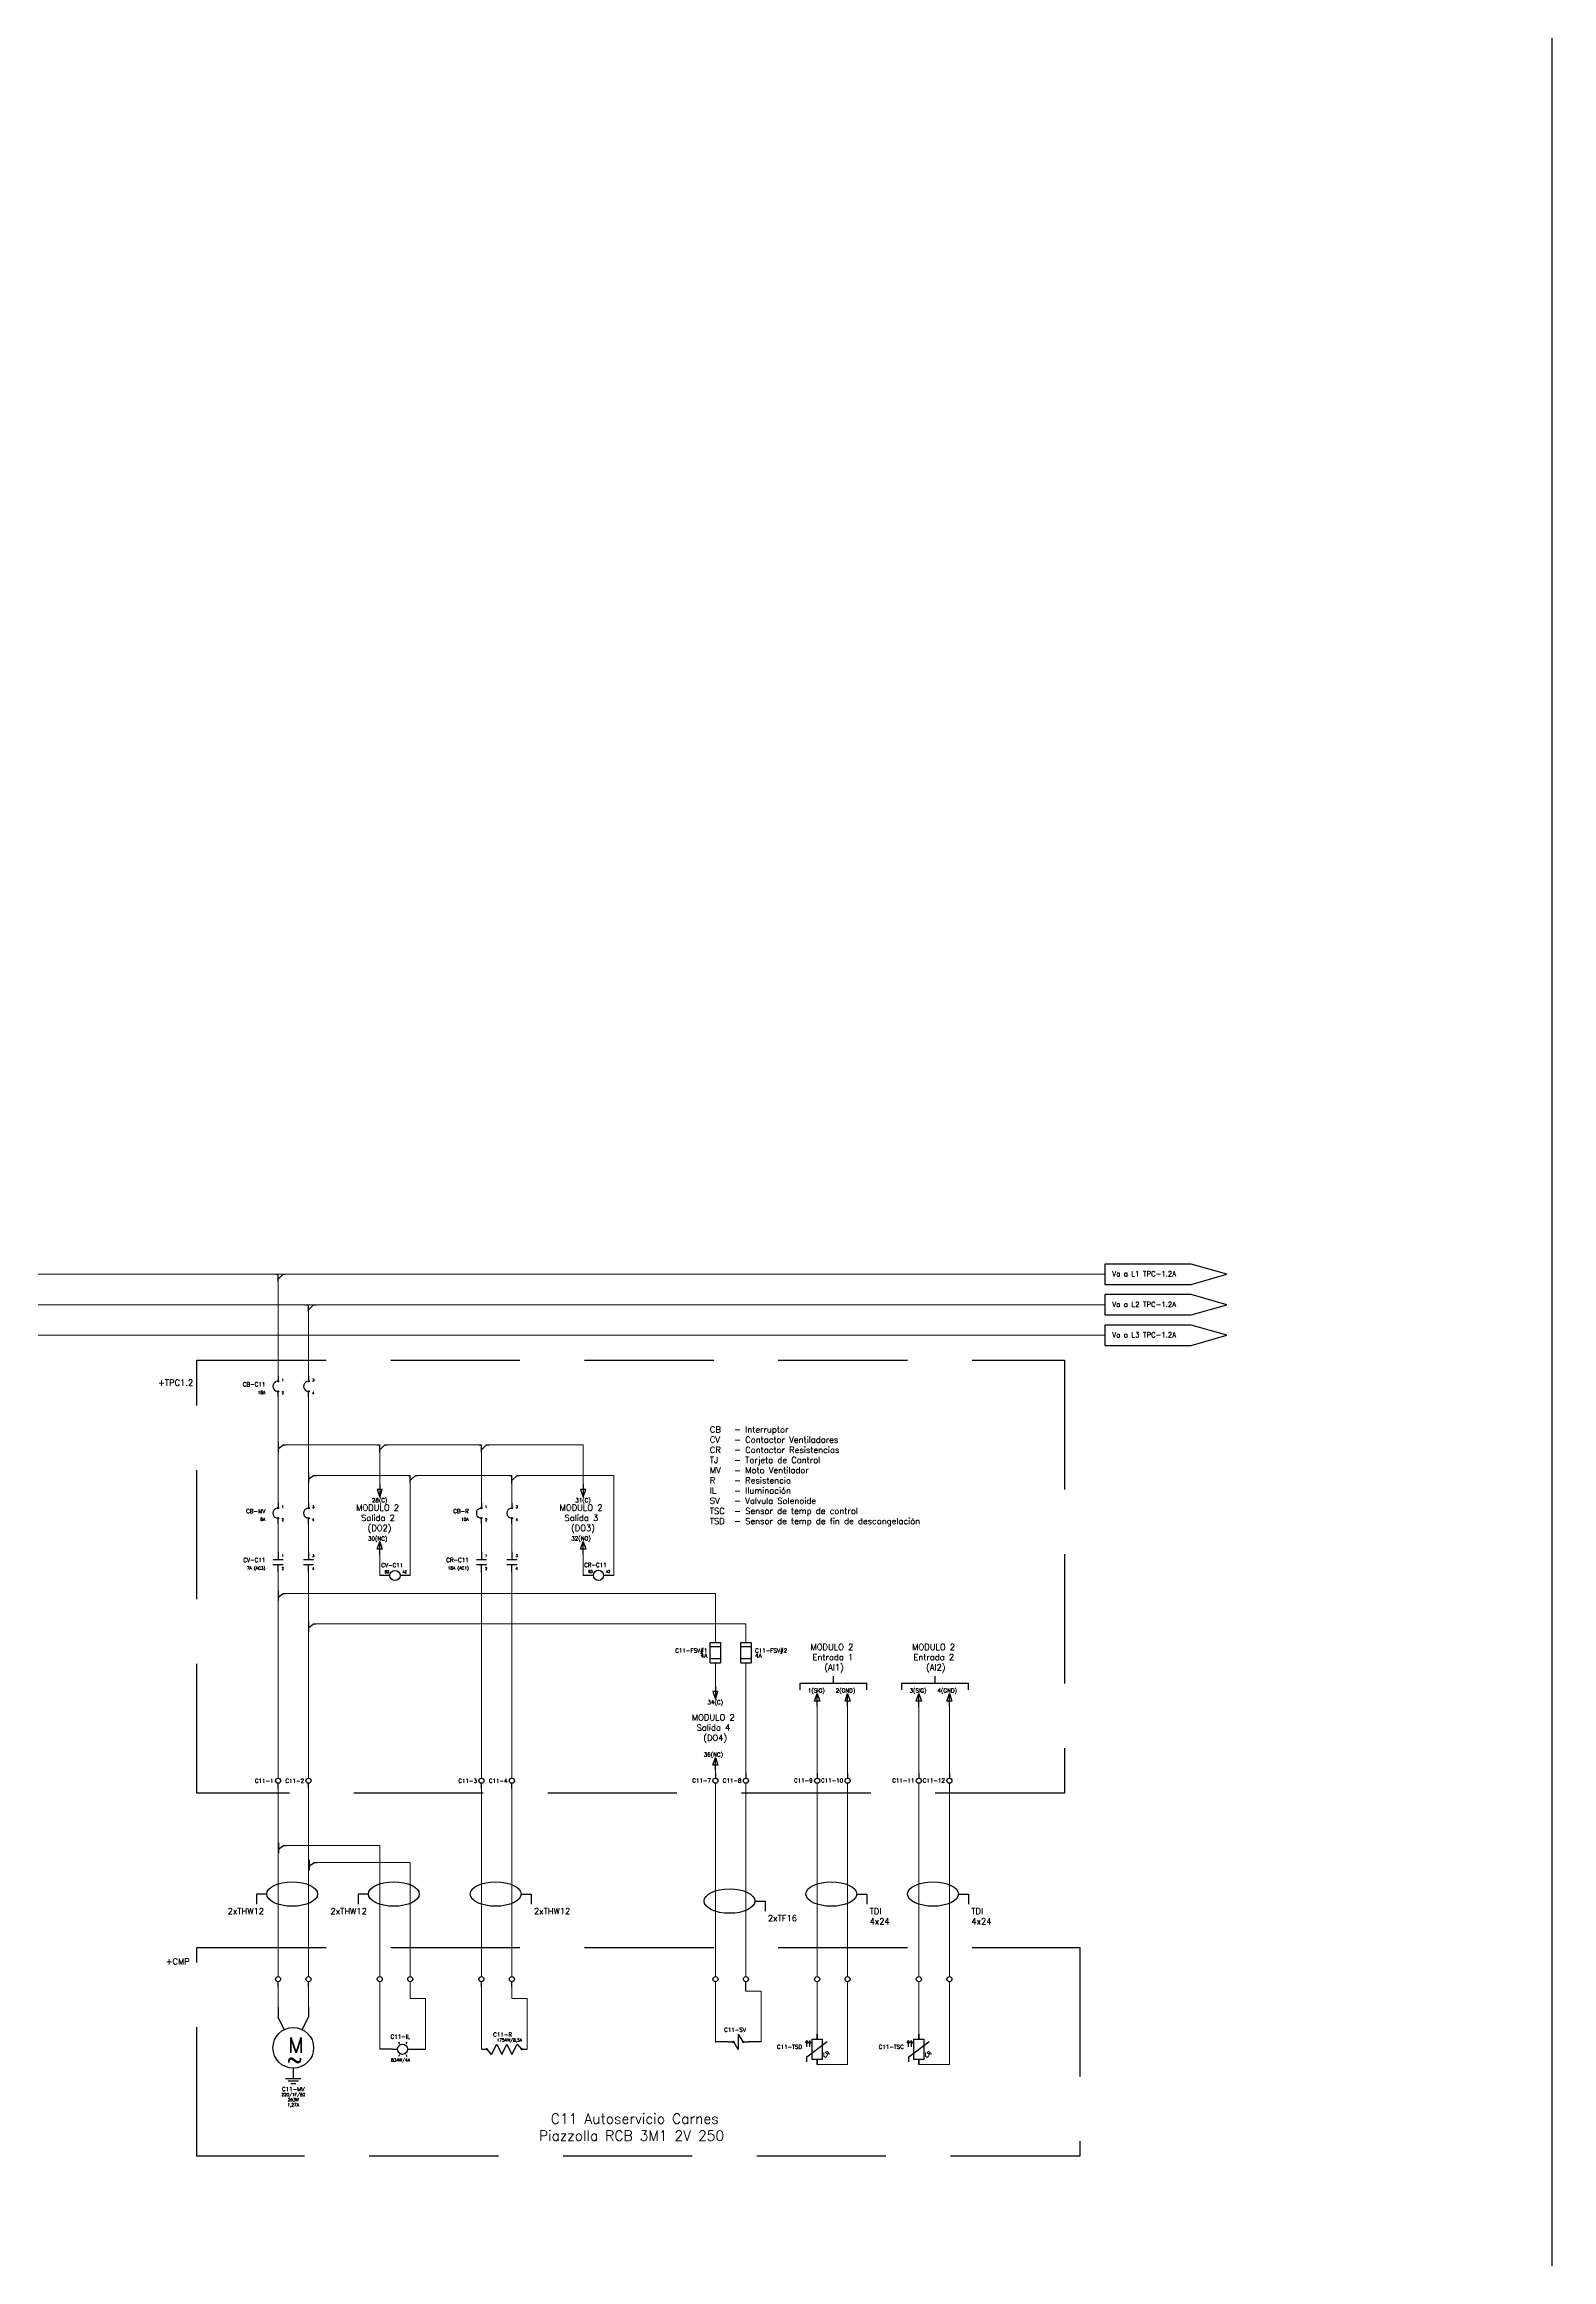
# Model space of a CAD drawing. Header units: inches. Extents: x 75782 to 87231, y -34126 to -18655.
# Drawn here: x 85749 to 87231, y -22517 to -20340 of the extents above; entities that cross this region are included whole.
import ezdxf
from ezdxf.enums import TextEntityAlignment as Align

# ---------------------------------------------------------------- set-up
doc = ezdxf.new("R2010")
doc.units = ezdxf.units.IN
doc.header["$MEASUREMENT"] = 0
doc.linetypes.add('DASHED', pattern=[19.05, 12.7, -6.35])
doc.linetypes.add('EPLANLINE7', pattern=[0])
for name, color, linetype, lineweight in [('A-Cable Belden', 9, 'Continuous', 18), ('A-Cables 220V', 6, 'Continuous', 18), ('SYMBOL', 2, 'Continuous', 25)]:
    doc.layers.add(name, color=color, linetype=linetype, lineweight=lineweight)
doc.layers.add('TEXTOS', color=7, linetype='Continuous')
doc.styles.get("Standard").update_dxf_attribs({"font": 'ROMANS.SHX'})

# ---------------------------------------------------------------- blocks, each defined once
blk = doc.blocks.new('derivación inferior')
for p, q in [((-2.5, 0), (0, 0)), ((0, -7.5), (0, 0)), ((0, -5), (5, 0)), ((5, 0), (7.5, 0))]:
    blk.add_line(p, q)
blk = doc.blocks.new('2F Breaker')
for p, q in [((0, 0), (0, -4.3)), ((30, 0), (30, -4.3)), ((0, -20), (0, -15.7)), ((30, -20), (30, -15.7))]:
    blk.add_line(p, q)
for centre in [(0, -5), (0, -15), (30, -5), (30, -15)]:
    blk.add_circle(centre, 0.653)
for centre in [(0, -10), (30, -10)]:
    blk.add_arc(centre, 5, 110, 250)
for s, p in [('2', (3.6, -17.7)), ('1', (3.6, -5)), ('3', (33.6, -5)), ('4', (33.6, -17.7))]:
    blk.add_text(s, height=2.5).set_placement(p)
at = {"flags": 4}
for tag, height, p in [('FEATURES', 3, (-12.5, -17.5)), ('NAME', 4, (-12.5, -10))]:
    blk.add_attdef(tag, text='', height=height, dxfattribs=at).set_placement(p, align=Align.RIGHT)
blk = doc.blocks.new('CONT 2F')
for p, q in [((33332.3, 23388.3), (33342.3, 23388.3)), ((33332.3, 23383.3), (33342.3, 23383.3)), ((33337.3, 23395.8), (33337.3, 23388.3)), ((33337.3, 23375.8), (33337.3, 23383.3)), ((33362.3, 23388.3), (33372.3, 23388.3)), ((33362.3, 23383.3), (33372.3, 23383.3)), ((33367.3, 23395.8), (33367.3, 23388.3)), ((33367.3, 23375.8), (33367.3, 23383.3))]:
    blk.add_line(p, q)
for s, p in [('2', (33340.9, 23378.1)), ('1', (33340.9, 23390.8)), ('3', (33370.9, 23390.8)), ('4', (33370.9, 23378.1))]:
    blk.add_text(s, height=2.5).set_placement(p)
at = {"flags": 4}
for tag, height, p in [('FEATURES', 3, (33324.8, 23378.3)), ('NAME', 4, (33324.8, 23385.8))]:
    blk.add_attdef(tag, text='', height=height, dxfattribs=at).set_placement(p, align=Align.RIGHT)
blk = doc.blocks.new('derivación a la derecha')
for p, q in [((0, 2.5), (0, -7.5)), ((0, -3.75), (5, 0)), ((5, 0), (7.5, 0))]:
    blk.add_line(p, q)
blk = doc.blocks.new('Temperature sensor')
for p, q in [((-10, -22.5), (10, -7.5)), ((-10, -27.5), (-10, -22.5))]:
    blk.add_line(p, q)
for points in [[(0, 0), (0, 0), (0, -5), (0, -5)], [(-5, -5), (5, -5), (5, -25), (-5, -25)], [(0, -30), (0, -30), (0, -25), (0, -25)]]:
    blk.add_lwpolyline(points, close=True)
at = {"layer": 'SYMBOL', "color": 0, "linetype": 'EPLANLINE7', "lineweight": 25}
for p, q in [((-10.4, -6.5), (-11.9, -8.9)), ((-10.4, -6.5), (-10.4, -12.5)), ((-10.4, -6.5), (-8.9, -8.9)), ((-7.4, -6.5), (-7.4, -12.5))]:
    blk.add_line(p, q, dxfattribs=at)
at = {"layer": 'SYMBOL', "color": 0, "linetype": 'EPLANLINE7', "lineweight": 13}
for p, q in [((-7.4, -6.5), (-8.9, -8.9)), ((-7.4, -6.5), (-5.9, -8.9)), ((-7.4, -12.5), (-7.4, -12.5)), ((-7.4, -12.5), (-7.4, -12.5)), ((6.6, -18.3), (6.6, -21.9)), ((9.6, -17.1), (8.1, -18.3)), ((8.1, -18.3), (9.6, -19.5)), ((11.1, -18.3), (9.6, -17.1)), ((9.6, -21.9), (11.1, -18.3)), ((9.6, -19.5), (12.6, -19.5)), ((6.6, -21.9), (8.1, -23.1)), ((8.1, -23.1), (9.6, -21.9))]:
    blk.add_line(p, q, dxfattribs=at)
at = {"flags": 4}
blk.add_attdef('NAME', text='', height=4, dxfattribs=at).set_placement((-14.8, -14.6), align=Align.RIGHT)
blk = doc.blocks.new('Relay Coil')
for p, q in [((5, 0), (0, 0)), ((20, 0), (15, 0))]:
    blk.add_line(p, q)
blk.add_circle((10, 0), 5)
for s, p in [('B3', (0, 2.5)), ('A2', (17.5, 2.5))]:
    blk.add_text(s, height=2.5).set_placement(p)
at = {"flags": 4}
for tag, height, p in [('NAME', 4, (18.1, 8.2)), ('INTENSIDAD', 3, (21, -10)), ('PAGE', 3, (20.6, -15.1))]:
    blk.add_attdef(tag, text='', height=height, dxfattribs=at).set_placement(p, align=Align.RIGHT)
blk = doc.blocks.new('Arrow-down')
for p, q in [((0, 0), (0, -12.5)), ((2.5, -5), (-2.5, -5)), ((-2.5, -5), (0, -12.5)), ((0, -12.5), (2.5, -5))]:
    blk.add_line(p, q)
at = {"flags": 4}
blk.add_attdef('NAME', text='', height=4, dxfattribs=at).set_placement((7.5, -17.5), align=Align.RIGHT)
blk = doc.blocks.new('Arrow-up')
for p, q in [((-2.5, 5), (0, 12.5)), ((2.5, 5), (-2.5, 5)), ((0, 0), (0, 12.5)), ((0, 12.5), (2.5, 5))]:
    blk.add_line(p, q)
at = {"flags": 4}
blk.add_attdef('NAME', text='', height=4, dxfattribs=at).set_placement((7.5, 13.5), align=Align.RIGHT)
blk = doc.blocks.new('2F motor')
for p, q in [((0, 0), (0, -10)), ((30, 0), (30, -10)), ((6.1, -22.1), (0, -10)), ((23.9, -22.1), (30, -10)), ((15, -60), (15, -70)), ((7.5, -70), (22.5, -70)), ((10, -72.5), (20, -72.5)), ((12.5, -75), (17.5, -75))]:
    blk.add_line(p, q)
blk.add_circle((15, -40), 20)
blk.add_text('M', height=15).set_placement((10, -45))
at = {"insert": (8.6, -43.8), "char_height": 15, "width": 78.304, "attachment_point": 1}
blk.add_mtext('{\\Fsimplex|c0;~}', dxfattribs=at)
at = {"flags": 4}
for tag, height, p in [('VOLTAJE', 3, (15, -87.5)), ('NAME', 4, (15, -82.5)), ('CURRENT', 3, (15, -97.5)), ('HP', 3, (15, -92.5))]:
    blk.add_attdef(tag, text='', height=height, dxfattribs=at).set_placement(p, align=Align.CENTER)
blk = doc.blocks.new('Heater')
for p, q in [((0, 0), (4.3, 0)), ((10, -5), (5.7, 0)), ((10, -5), (15, 5)), ((15, 5), (20, -5)), ((20, -5), (25, 5)), ((25, 5), (30, -5)), ((30, -5), (35, 5)), ((35, 5), (39.3, 0)), ((40.7, 0), (45, 0))]:
    blk.add_line(p, q)
for centre in [(5, 0), (40, 0)]:
    blk.add_circle(centre, 0.704)
at = {"flags": 4}
for tag, height, p in [('NAME', 4, (30, 12.5)), ('DATA', 3, (27.5, 7.5))]:
    blk.add_attdef(tag, text='', height=height, dxfattribs=at).set_placement(p, align=Align.RIGHT)
blk = doc.blocks.new('Pilot Light')
for p, q in [((-10, 0), (-5, 0)), ((-4.1, 7.1), (-3, 5.2)), ((4.1, 7.1), (3, 5.2)), ((5, 0), (10, 0)), ((-3, -5.2), (-4.1, -7.1)), ((3, -5.2), (4.1, -7.1))]:
    blk.add_line(p, q)
blk.add_circle((0, 0), 5)
at = {"flags": 4}
for tag, height, p in [('NAME', 4, (7.4, 10.4)), ('COLOR', 3, (7.2, -12.1))]:
    blk.add_attdef(tag, text='', height=height, dxfattribs=at).set_placement(p, align=Align.RIGHT)
blk = doc.blocks.new('Fusible')
at = {"color": 0, "ltscale": 0.1}
for p, q in [((45791, 2917.9), (45791, 2937.9)), ((45791, 2937.9), (45801, 2937.9)), ((45791, 2933.9), (45801, 2933.9)), ((45801, 2921.9), (45791, 2921.9)), ((45791, 2917.9), (45801, 2917.9)), ((45801, 2937.9), (45801, 2917.9))]:
    blk.add_line(p, q, dxfattribs=at)
at = {"flags": 4}
for p in [(45787.9, 2927.9), (45787.9, 2922.9)]:
    blk.add_attdef('NAME', text='', height=4, dxfattribs=at).set_placement(p, align=Align.RIGHT)
blk = doc.blocks.new('fusible1')
at = {"color": 0, "ltscale": 0.1}
for p, q in [((45821, 2917.9), (45821, 2937.9)), ((45821, 2937.9), (45831, 2937.9)), ((45821, 2933.9), (45831, 2933.9)), ((45831, 2921.9), (45821, 2921.9)), ((45821, 2917.9), (45831, 2917.9)), ((45831, 2937.9), (45831, 2917.9))]:
    blk.add_line(p, q, dxfattribs=at)
at = {"flags": 4}
for p in [(45834.9, 2927.9), (45834.9, 2922.9)]:
    blk.add_attdef('NAME', p, '', height=4, dxfattribs=at)
blk = doc.blocks.new('Borne - abajo')
blk.add_line((0, 0), (0, 5))
blk.add_circle((0, 7.5), 2.5)
at = {"flags": 4}
blk.add_attdef('NAME', text='', height=4, dxfattribs=at).set_placement((-4.4, 5.3), align=Align.RIGHT)
blk.add_attdef('#', (4.6, 5.9), '', height=3, dxfattribs=at)
blk = doc.blocks.new('Borne - arriba')
blk.add_line((0, 0), (0, -5))
blk.add_circle((0, -7.5), 2.5)
at = {"flags": 4}
blk.add_attdef('NAME', text='', height=4, dxfattribs=at).set_placement((-4.4, -9.3), align=Align.RIGHT)
blk.add_attdef('#', (4.6, -8.9), '', height=3, dxfattribs=at)
blk = doc.blocks.new('Solenoid Coil')
for p, q in [((0, 0), (4.3, 0)), ((10, -7.5), (5.7, 0)), ((10, 7.5), (10, -7.5)), ((10, 7.5), (14.3, 0)), ((15.7, 0), (20, 0))]:
    blk.add_line(p, q)
for centre in [(5, 0), (15, 0)]:
    blk.add_circle(centre, 0.704)
at = {"flags": 4}
for tag, height, p in [('NAME', 4, (17.5, 10)), ('PAGE', 3, (15, -17.5))]:
    blk.add_attdef(tag, text='', height=height, dxfattribs=at).set_placement(p, align=Align.RIGHT)

msp = doc.modelspace()

# ---------------------------------------------------------------- linework, layer by layer
for p, q in [((86083.9, -21844.9), (86078.9, -21844.9)), ((86108.9, -21844.9), (86103.9, -21844.9)), ((86283.9, -21844.7), (86278.9, -21844.7)), ((86308.9, -21844.7), (86303.9, -21844.7)), ((85978.9, -22249), (85978.9, -22244)), ((86008.9, -22249), (86008.9, -22244)), ((86178.9, -22249), (86178.9, -22244)), ((86208.9, -22249), (86208.9, -22244)), ((86091.4, -22310.4), (86078.9, -22310.4)), ((86111.4, -22310.4), (86123.9, -22310.4)), ((86421.4, -22303.2), (86408.9, -22303.2)), ((86453.9, -22303.2), (86441.4, -22303.2))]:
    msp.add_line(p, q)
at = {"ltscale": 0.1}
for p, q in [((86492.2, -21957.2), (86492.2, -21950.5)), ((86492.2, -21950.5), (86557.8, -21950.5)), ((86525, -21950.5), (86525, -21943.8)), ((86557.8, -21957.2), (86557.8, -21950.5)), ((86592.2, -21957.2), (86592.2, -21950.5)), ((86592.2, -21950.5), (86657.8, -21950.5)), ((86625, -21950.5), (86625, -21943.8)), ((86657.8, -21957.2), (86657.8, -21950.5)), ((85967.8, -22157.9), (85957.8, -22157.9)), ((85957.8, -22157.9), (85957.8, -22167.9)), ((86067.8, -22157.9), (86057.8, -22157.9)), ((86057.8, -22157.9), (86057.8, -22167.9)), ((86217.8, -22157.9), (86227.8, -22157.9)), ((86227.8, -22157.9), (86227.8, -22167.9)), ((86547.8, -22157.9), (86557.8, -22157.9)), ((86557.8, -22157.9), (86557.8, -22167.9)), ((86647.8, -22157.9), (86657.8, -22157.9)), ((86657.8, -22157.9), (86657.8, -22167.9)), ((86447.8, -22164.8), (86457.8, -22164.8)), ((86447.8, -22164.8), (86457.8, -22164.8)), ((86457.8, -22164.8), (86457.8, -22174.8)), ((86457.8, -22164.8), (86457.8, -22174.8)), ((86438.9, -22253.2), (86438.9, -22244))]:
    msp.add_line(p, q, dxfattribs=at)
msp.add_lwpolyline([(75782.1, -18655.2), (87231.1, -18655.2), (87231.1, -24628.5), (75782.1, -24628.5)], close=True, dxfattribs=at)
msp.add_lwpolyline([(75782.1, -18655.2), (87231.1, -18655.2), (87231.1, -24628.5), (75782.1, -24628.5)], close=True, dxfattribs=at)
for points in [[(86876.7, -21538.8), (86791.7, -21538.8), (86791.7, -21558.8), (86876.7, -21558.8), (86911.7, -21548.8), (86876.7, -21538.8)], [(86876.7, -21568.8), (86791.7, -21568.8), (86791.7, -21588.8), (86876.7, -21588.8), (86911.7, -21578.8), (86876.7, -21568.8)], [(86876.7, -21598.8), (86791.7, -21598.8), (86791.7, -21618.8), (86876.7, -21618.8), (86911.7, -21608.8), (86876.7, -21598.8)]]:
    msp.add_lwpolyline(points, dxfattribs=at)
at = {"linetype": 'DASHED', "ltscale": 10}
for points in [[(85899.2, -21633.4), (86752.1, -21633.4), (86752.1, -22058.7), (85899.2, -22058.7)], [(85899.2, -22210.3), (86767.1, -22210.3), (86767.1, -22415.6), (85899.2, -22415.6)]]:
    msp.add_lwpolyline(points, close=True, dxfattribs=at)
for centre in [(85978.9, -22241.5), (86008.9, -22241.5), (86078.9, -22241.5), (86108.9, -22241.5), (86178.9, -22241.5), (86208.9, -22241.5), (86408.9, -22241.5), (86438.9, -22241.5), (86508.9, -22241.5), (86538.9, -22241.5), (86608.9, -22241.5), (86638.9, -22241.5)]:
    msp.add_circle(centre, 2.5)
at = {"ltscale": 0.1}
for centre in [(85992.8, -22157.9), (86092.8, -22157.9), (86192.8, -22157.9), (86422.8, -22164.8), (86522.8, -22157.9), (86622.8, -22157.9)]:
    msp.add_ellipse(centre, major_axis=(-25, 0), ratio=0.48, dxfattribs=at)
at = {"layer": 'A-Cable Belden'}
for p, q in [((86508.9, -22044), (86508.9, -21973.4)), ((86538.9, -21973.4), (86538.9, -22044)), ((86608.9, -22044), (86608.9, -21973.4)), ((86638.9, -21973.4), (86638.9, -22044)), ((86508.9, -22295.4), (86508.9, -22244)), ((86538.9, -22244), (86538.9, -22325.4)), ((86608.9, -22297.9), (86608.9, -22244)), ((86638.9, -22244), (86638.9, -22325.4)), ((86538.9, -22325.4), (86508.9, -22325.4)), ((86638.9, -22325.4), (86608.9, -22325.4))]:
    msp.add_line(p, q, dxfattribs=at)
at = {"layer": 'A-Cable Belden', "linetype": 'DASHED', "ltscale": 0.01}
for p, q in [((86508.9, -22049), (86508.9, -22239)), ((86538.9, -22049), (86538.9, -22239)), ((86608.9, -22049), (86608.9, -22239)), ((86638.9, -22049), (86638.9, -22239))]:
    msp.add_line(p, q, dxfattribs=at)
at = {"layer": 'A-Cables 220V'}
for p, q in [((80133, -21548.8), (86791.7, -21548.8)), ((85978.9, -21649), (85978.9, -21548.8)), ((80163, -21578.8), (86791.7, -21578.8)), ((86008.9, -21649), (86008.9, -21578.8)), ((80193, -21608.8), (86791.7, -21608.8)), ((85978.9, -21669), (85978.9, -21769)), ((86008.9, -21669), (86008.9, -21769)), ((85986.4, -21716.5), (86078.9, -21716.5)), ((86078.9, -21724), (86078.9, -21755.4)), ((86083.9, -21716.5), (86086.4, -21716.5)), ((86086.4, -21716.5), (86176.4, -21716.5)), ((86178.9, -21773.6), (86178.9, -21716.5)), ((86183.9, -21716.5), (86278.9, -21716.5)), ((86278.9, -21716.5), (86278.9, -21755.4)), ((86016.4, -21746.5), (86108.9, -21746.5)), ((86113.9, -21746.5), (86116.4, -21746.5)), ((86116.4, -21746.5), (86206.4, -21746.5)), ((86208.9, -21773.6), (86208.9, -21746.5)), ((86213.9, -21746.5), (86308.9, -21746.5)), ((86308.9, -21746.5), (86308.9, -21844.7)), ((85978.9, -21769), (85978.9, -21778)), ((86008.9, -21769), (86008.9, -21778)), ((86108.9, -21754), (86108.9, -21844.9)), ((85978.9, -21789.3), (85978.9, -21829.1)), ((86008.9, -21789.3), (86008.9, -21829.1)), ((86178.9, -21793.6), (86178.9, -21829.1)), ((86208.9, -21793.6), (86208.9, -21829.1)), ((85978.9, -21834.1), (85978.9, -21869.9)), ((86008.9, -21834.1), (86008.9, -21899.9)), ((86078.9, -21824.1), (86078.9, -21844.9)), ((86178.9, -21834.1), (86178.9, -22044)), ((86208.9, -21834.1), (86208.9, -22044)), ((86278.9, -21823.9), (86278.9, -21844.7)), ((85978.9, -21869.9), (85978.9, -21933.8)), ((85986.4, -21862.4), (86408.9, -21862.4)), ((86408.9, -21862.4), (86408.9, -21910.6)), ((86008.9, -21896.2), (86008.9, -22044)), ((86016.4, -21892.4), (86438.9, -21892.5)), ((86438.9, -21892.5), (86438.9, -21910.6)), ((85978.9, -21933.8), (85978.9, -22044)), ((86438.9, -21930.6), (86438.9, -22044)), ((86408.9, -22036.3), (86408.9, -22044)), ((86408.9, -22049), (86408.9, -22239)), ((86438.9, -22239), (86438.9, -22049)), ((85978.9, -22244), (85978.9, -22269)), ((86008.9, -22244), (86008.9, -22269)), ((86078.9, -22244), (86078.9, -22310.4)), ((86108.9, -22244), (86108.9, -22260.4)), ((86178.9, -22244), (86178.9, -22310.4)), ((86208.9, -22244), (86208.9, -22260.4)), ((86408.9, -22244), (86408.9, -22303.2)), ((86123.9, -22260.4), (86108.9, -22260.4)), ((86123.9, -22310.4), (86123.9, -22260.4)), ((86223.9, -22260.4), (86208.9, -22260.4)), ((86223.9, -22310.4), (86223.9, -22260.4)), ((86408.9, -22255.7), (86408.9, -22303.9)), ((86453.9, -22253.2), (86438.9, -22253.2)), ((86453.9, -22303.2), (86453.9, -22253.2))]:
    msp.add_line(p, q, dxfattribs=at)
at = {"layer": 'A-Cables 220V', "ltscale": 0.1}
msp.add_line((86408.9, -21930.6), (86408.9, -21953.9), dxfattribs=at)
at = {"layer": 'A-Cables 220V', "linetype": 'DASHED', "ltscale": 0.01}
for p, q in [((85978.9, -22054), (85978.9, -22239)), ((86008.9, -22054), (86008.9, -22239)), ((86178.9, -22054), (86178.9, -22239)), ((86208.9, -22054), (86208.9, -22239)), ((86078.9, -22110.1), (86078.9, -22239)), ((86108.9, -22126.8), (86108.9, -22239))]:
    msp.add_line(p, q, dxfattribs=at)
for points in [[(85986.9, -22110.1), (86078.9, -22110.1)], [(86016.9, -22126.8), (86108.9, -22126.8)]]:
    msp.add_lwpolyline(points, dxfattribs=at)

# ---------------------------------------------------------------- block references
for name, p in [('derivación inferior', (85978.9, -21548.8)), ('derivación inferior', (85978.9, -21548.8)), ('derivación inferior', (85978.9, -21548.8)), ('derivación inferior', (86008.9, -21578.8)), ('derivación inferior', (86008.9, -21578.8)), ('derivación inferior', (86008.9, -21578.8)), ('derivación a la derecha', (85978.9, -21716.5)), ('derivación inferior', (86078.9, -21716.5)), ('derivación inferior', (86178.9, -21716.5)), ('derivación a la derecha', (86008.9, -21746.5)), ('derivación inferior', (86108.9, -21746.5)), ('derivación inferior', (86208.9, -21746.5)), ('derivación a la derecha', (85978.9, -21862.4)), ('derivación a la derecha', (86008.9, -21892.4)), ('derivación a la derecha', (85979.4, -22110.1)), ('derivación a la derecha', (86009.4, -22126.8))]:
    msp.add_blockref(name, p)
ref = msp.add_blockref('2F Breaker', (85978.9, -21649))
ref.add_attrib('NAME', 'CB-C11', dxfattribs={"height": 4}).set_placement((85966.4, -21659), align=Align.RIGHT)
ref.add_attrib('FEATURES', '16A', dxfattribs={"height": 3}).set_placement((85966.4, -21666.5), align=Align.RIGHT)
ref = msp.add_blockref('Arrow-down', (86078.9, -21755.4))
ref.add_attrib('NAME', '28(C)', dxfattribs={"height": 4}).set_placement((86086.4, -21772.9), align=Align.RIGHT)
ref = msp.add_blockref('Arrow-down', (86278.9, -21755.4))
ref.add_attrib('NAME', '31(C)', dxfattribs={"height": 4}).set_placement((86286.4, -21772.9), align=Align.RIGHT)
ref = msp.add_blockref('2F Breaker', (85978.9, -21773.6))
ref.add_attrib('NAME', 'CB-MV', dxfattribs={"height": 4}).set_placement((85966.4, -21783.6), align=Align.RIGHT)
ref.add_attrib('FEATURES', '6A', dxfattribs={"height": 3}).set_placement((85966.4, -21791.1), align=Align.RIGHT)
ref = msp.add_blockref('2F Breaker', (86178.9, -21773.6))
ref.add_attrib('NAME', 'CB-R', dxfattribs={"height": 4}).set_placement((86166.4, -21783.6), align=Align.RIGHT)
ref.add_attrib('FEATURES', '10A', dxfattribs={"height": 3}).set_placement((86166.4, -21791.1), align=Align.RIGHT)
ref = msp.add_blockref('Arrow-up', (86078.9, -21824.1))
ref.add_attrib('NAME', '30(NC)', dxfattribs={"height": 4}).set_placement((86086.4, -21810.6), align=Align.RIGHT)
ref = msp.add_blockref('Arrow-up', (86278.9, -21823.9))
ref.add_attrib('NAME', '32(NO)', dxfattribs={"height": 4}).set_placement((86286.4, -21810.4), align=Align.RIGHT)
ref = msp.add_blockref('CONT 2F', (52641.6, -45217.4))
ref.add_attrib('NAME', 'CV-C11', dxfattribs={"height": 4}).set_placement((85966.4, -21831.6), align=Align.RIGHT)
ref.add_attrib('FEATURES', '7A (AC3)', dxfattribs={"height": 3}).set_placement((85966.4, -21839.1), align=Align.RIGHT)
ref = msp.add_blockref('Relay Coil', (86083.9, -21844.9))
ref.add_attrib('NAME', 'CV-C11', dxfattribs={"height": 4}).set_placement((86102, -21836.7), align=Align.RIGHT)
ref = msp.add_blockref('CONT 2F', (52841.6, -45217.4))
ref.add_attrib('NAME', 'CR-C11', dxfattribs={"height": 4}).set_placement((86166.4, -21831.6), align=Align.RIGHT)
ref.add_attrib('FEATURES', '16A (AC1)', dxfattribs={"height": 3}).set_placement((86166.4, -21839.1), align=Align.RIGHT)
ref = msp.add_blockref('Relay Coil', (86283.9, -21844.7))
ref.add_attrib('NAME', 'CR-C11', dxfattribs={"height": 4}).set_placement((86302, -21836.5), align=Align.RIGHT)
at = {"color": 0}
ref = msp.add_blockref('Fusible', (40612.9, -24848.5), dxfattribs=at)
ref.add_attrib('NAME', 'C11-FSV#1', dxfattribs={"height": 4}).set_placement((86400.9, -21920.6), align=Align.RIGHT)
ref.add_attrib('NAME', '4A', dxfattribs={"height": 4}).set_placement((86400.9, -21925.6), align=Align.RIGHT)
ref = msp.add_blockref('fusible1', (40612.9, -24848.5), dxfattribs=at)
ref.add_attrib('NAME', 'C11-FSV#2', (86447.9, -21920.6), dxfattribs={"height": 4})
ref.add_attrib('NAME', '4A', (86447.9, -21925.6), dxfattribs={"height": 4})
ref = msp.add_blockref('Arrow-down', (86408.9, -21953.9))
ref.add_attrib('NAME', '34(C)', dxfattribs={"height": 4}).set_placement((86416.4, -21971.4), align=Align.RIGHT)
ref = msp.add_blockref('Arrow-up', (86508.9, -21973.4))
ref.add_attrib('NAME', '1(SIG)', dxfattribs={"height": 4}).set_placement((86516.4, -21959.9), align=Align.RIGHT)
ref = msp.add_blockref('Arrow-up', (86538.9, -21973.4))
ref.add_attrib('NAME', '2(GND)', dxfattribs={"height": 4}).set_placement((86546.4, -21959.9), align=Align.RIGHT)
ref = msp.add_blockref('Arrow-up', (86608.9, -21973.4))
ref.add_attrib('NAME', '3(SIG)', dxfattribs={"height": 4}).set_placement((86616.4, -21959.9), align=Align.RIGHT)
ref = msp.add_blockref('Arrow-up', (86638.9, -21973.4))
ref.add_attrib('NAME', '4(GND)', dxfattribs={"height": 4}).set_placement((86646.4, -21959.9), align=Align.RIGHT)
ref = msp.add_blockref('Arrow-up', (86408.9, -22036.3))
ref.add_attrib('NAME', '36(NC)', dxfattribs={"height": 4}).set_placement((86416.4, -22022.8), align=Align.RIGHT)
ref = msp.add_blockref('Borne - abajo', (85978.9, -22054))
ref.add_attrib('NAME', 'C11-1', dxfattribs={"height": 4}).set_placement((85974.5, -22048.6), align=Align.RIGHT)
ref = msp.add_blockref('Borne - abajo', (86008.9, -22054))
ref.add_attrib('NAME', 'C11-2', dxfattribs={"height": 4}).set_placement((86004.5, -22048.6), align=Align.RIGHT)
ref = msp.add_blockref('Borne - abajo', (86178.9, -22054))
ref.add_attrib('NAME', 'C11-3', dxfattribs={"height": 4}).set_placement((86174.5, -22048.6), align=Align.RIGHT)
ref = msp.add_blockref('Borne - abajo', (86208.9, -22054))
ref.add_attrib('NAME', 'C11-4', dxfattribs={"height": 4}).set_placement((86204.5, -22048.6), align=Align.RIGHT)
ref = msp.add_blockref('Borne - arriba', (86408.9, -22039))
ref.add_attrib('NAME', 'C11-7', dxfattribs={"height": 4}).set_placement((86404.5, -22048.3), align=Align.RIGHT)
ref = msp.add_blockref('Borne - arriba', (86438.9, -22039))
ref.add_attrib('NAME', 'C11-8', dxfattribs={"height": 4}).set_placement((86434.5, -22048.3), align=Align.RIGHT)
ref = msp.add_blockref('Borne - arriba', (86508.9, -22039))
ref.add_attrib('NAME', 'C11-9', dxfattribs={"height": 4}).set_placement((86504.5, -22048.3), align=Align.RIGHT)
ref = msp.add_blockref('Borne - arriba', (86538.9, -22039))
ref.add_attrib('NAME', 'C11-10', dxfattribs={"height": 4}).set_placement((86534.5, -22048.3), align=Align.RIGHT)
ref = msp.add_blockref('Borne - arriba', (86608.9, -22039))
ref.add_attrib('NAME', 'C11-11', dxfattribs={"height": 4}).set_placement((86604.5, -22048.3), align=Align.RIGHT)
ref = msp.add_blockref('Borne - arriba', (86638.9, -22039))
ref.add_attrib('NAME', 'C11-12', dxfattribs={"height": 4}).set_placement((86634.5, -22048.3), align=Align.RIGHT)
ref = msp.add_blockref('2F motor', (85978.9, -22269))
ref.add_attrib('CURRENT', '1,27A', dxfattribs={"height": 3}).set_placement((85993.9, -22366.5), align=Align.CENTER)
ref.add_attrib('HP', '263W', dxfattribs={"height": 3}).set_placement((85993.9, -22361.5), align=Align.CENTER)
ref.add_attrib('VOLTAJE', '220/1F/60', dxfattribs={"height": 3}).set_placement((85993.9, -22356.5), align=Align.CENTER)
ref.add_attrib('NAME', 'C11-MV', dxfattribs={"height": 4}).set_placement((85993.9, -22351.5), align=Align.CENTER)
ref = msp.add_blockref('Solenoid Coil', (86421.4, -22303.2))
ref.add_attrib('NAME', 'C11-SV', dxfattribs={"height": 4}).set_placement((86438.9, -22293.2), align=Align.RIGHT)
ref = msp.add_blockref('Pilot Light', (86101.4, -22310.4))
ref.add_attrib('NAME', 'C11-IL', dxfattribs={"height": 4}).set_placement((86108.8, -22300), align=Align.RIGHT)
ref.add_attrib('COLOR', '834W/4A', dxfattribs={"height": 3}).set_placement((86108.6, -22322.5), align=Align.RIGHT)
ref = msp.add_blockref('Heater', (86178.9, -22310.4))
ref.add_attrib('NAME', 'C11-R', dxfattribs={"height": 4}).set_placement((86208.9, -22297.9), align=Align.RIGHT)
ref.add_attrib('DATA', '1754W/8,5A', dxfattribs={"height": 3}).set_placement((86206.4, -22302.9), align=Align.CENTER)
ref = msp.add_blockref('Temperature sensor', (86508.9, -22295.4))
ref.add_attrib('NAME', 'C11-TSD', dxfattribs={"height": 4}).set_placement((86494.1, -22310), align=Align.RIGHT)
ref = msp.add_blockref('Temperature sensor', (86608.9, -22295.4))
ref.add_attrib('NAME', 'C11-TSC', dxfattribs={"height": 4}).set_placement((86594.1, -22310), align=Align.RIGHT)

# ---------------------------------------------------------------- texts
at = {"layer": 'TEXTOS', "attachment_point": 1}
for s, width, insert, char_height in [('\\pi2.3198;Va a L1 TPC-1.2A', 77.497, (86796.7, -21545.9), 5), ('\\pi2.3198;Va a L2 TPC-1.2A', 77.497, (86796.7, -21575.9), 5), ('\\pi2.3198;Va a L3 TPC-1.2A', 77.497, (86796.7, -21605.9), 5), ('+TPC1.2', 26.886, (85861, -21652.4), 6), ('CB^I- Interruptor\\PCV^I- Contactor Ventiladores\\PCR^I- Contactor Resistencias\\PTJ^I- Tarjeta de Control\\PMV^I- Moto Ventilador\\PR^I- Resistencia\\PIL^I- Iluminación\\PSV^I- Valvula Solenoide\\PTSC^I- Sensor de temp de control\\PTSD^I- Sensor de temp de fin de descongelación', 252.141, (86403.4, -21698.4), 6), ('\\pi102.93;MODULO 2\\P\\pi107.78;Salida 2\\P\\pi114.21;(DO2)', 252.141, (85952.8, -21775.2), 6), ('\\pi102.93;MODULO 2\\P\\pi107.78;Salida 3\\P\\pi114.21;(DO3)', 252.141, (86152.8, -21775.2), 6), ('\\pi102.93;MODULO 2\\P\\pi104.93;Entrada 1\\P\\pi116.64;(AI1)', 252.141, (86399.4, -21912.1), 6), ('\\pi102.93;MODULO 2\\P\\pi104.07;Entrada 2\\P\\pi116.64;(AI2)', 252.141, (86499.4, -21912.1), 6), ('\\pi102.93;MODULO 2\\P\\pi107.64;Salida 4\\P\\pi114.21;(DO4)', 252.141, (86282.8, -21981.3), 6), ('2xTHW12', 52.541, (85929.4, -22171.7), 6), ('2xTHW12', 128.511, (86030.5, -22171.7), 6), ('2xTHW12', 128.511, (86230.5, -22171.7), 6), ('2xTF16', 128.511, (86460.5, -22178.6), 6), ('TDI\\P4x24', 128.511, (86560.5, -22171.7), 6), ('TDI\\P4x24', 128.511, (86660.5, -22171.7), 6), ('+CMP', 26.886, (85868.5, -22221.1), 6)]:
    msp.add_mtext_dynamic_manual_height_columns(s, width=width, gutter_width=1250, heights=[0], dxfattribs=dict(at, insert=insert, char_height=char_height))
at = {"layer": 'TEXTOS', "linetype": 'DASHED', "ltscale": 0.1, "insert": (85963.5, -22373.6), "char_height": 10, "attachment_point": 1}
msp.add_mtext_dynamic_manual_height_columns('\\pi283.58;C11 Autoservicio Carnes\\P\\pi271.92;Piazzolla RCB 3M1 2V 250', width=752.403, gutter_width=1250, heights=[0], dxfattribs=at)

doc.saveas('drawing.dxf')
